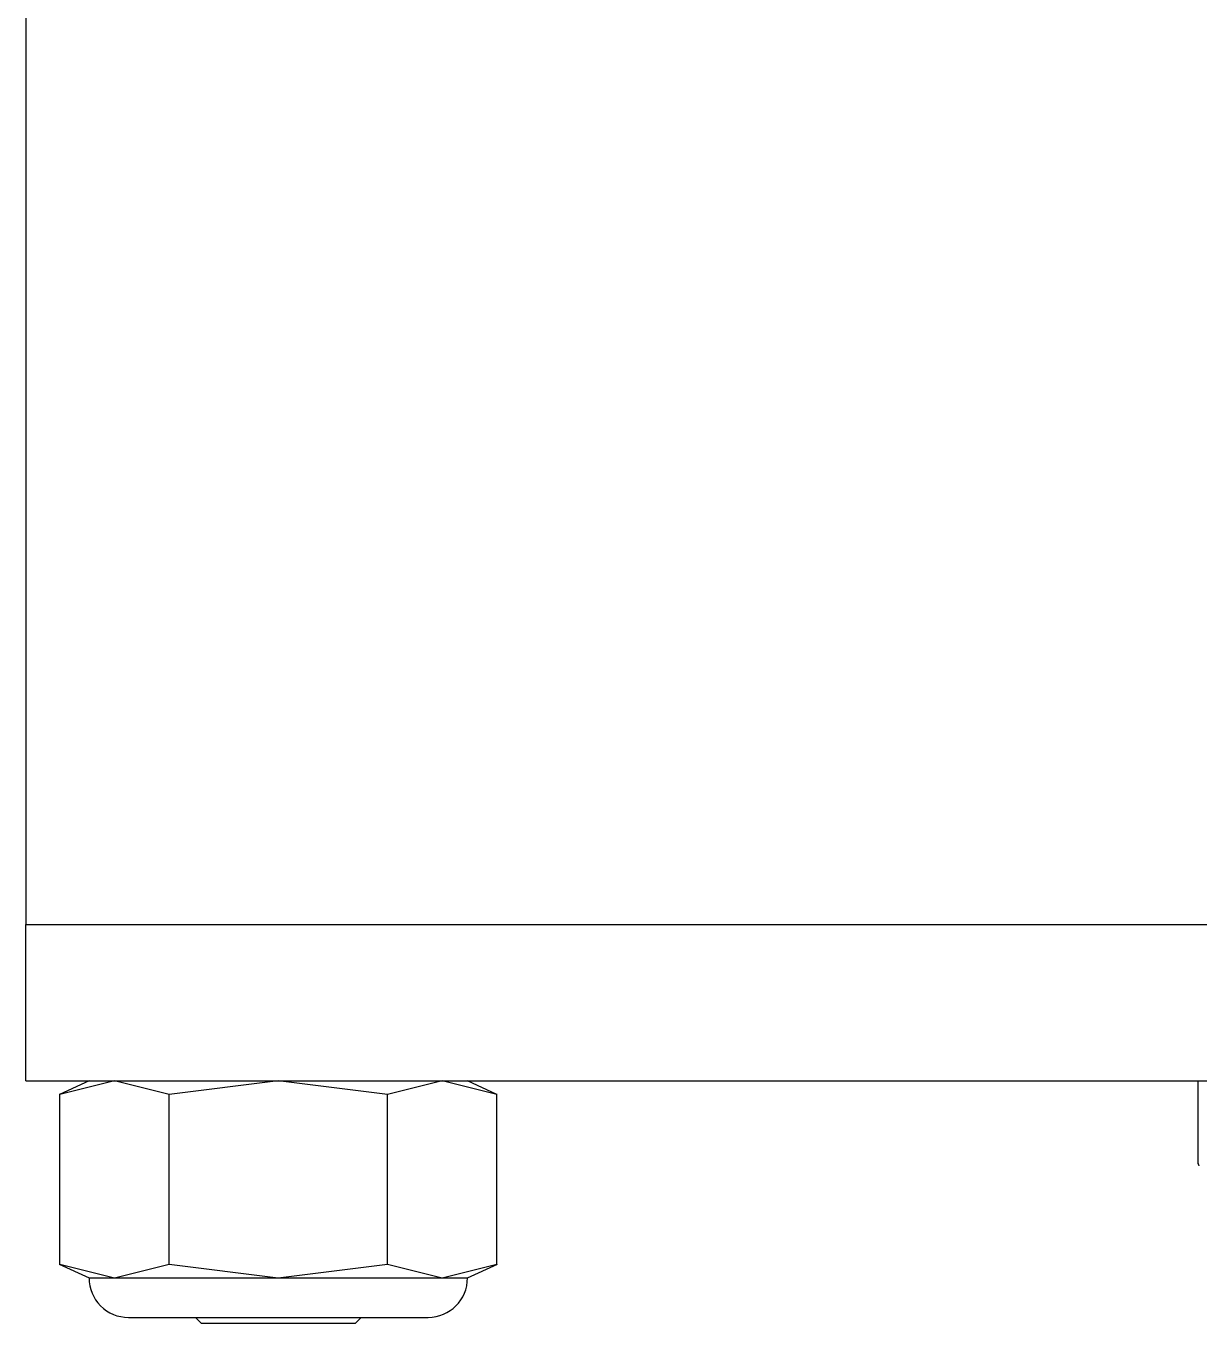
# Model space of a CAD drawing. Header units: inches. Extents: x 0 to 11, y 0 to 8.4.
# Drawn here: x 6.109 to 6.2059, y 3.4751 to 3.5822 of the extents above; entities that cross this region are included whole.
import ezdxf

# ---------------------------------------------------------------- set-up
doc = ezdxf.new("R2010")
doc.units = ezdxf.units.IN
doc.header["$MEASUREMENT"] = 0

msp = doc.modelspace()

# ---------------------------------------------------------------- linework, layer by layer
at = {"color": 7, "linetype": 'Continuous', "lineweight": 25}
for p, q in [((6.108999999999992, 3.759656367305351), (6.108999999999992, 3.507989700638684)), ((6.108999999999992, 3.507989700638684), (8.358999999999993, 3.507989700638684)), ((6.108999999999992, 3.495073033972017), (6.108999999999992, 3.507989700638684)), ((6.108999999999992, 3.495073033972017), (8.358999999999993, 3.495073033972017)), ((6.114208333333461, 3.495073033971961), (6.111781666452303, 3.493941460621486)), ((6.116301686399328, 3.495073033971961), (6.111791137421284, 3.493945877006853)), ((6.120812235377374, 3.493945877006853), (6.116301686399328, 3.495073033971961)), ((6.129833333333461, 3.495073033971961), (6.120812235377374, 3.493945877006853)), ((6.138854431289548, 3.493945877006853), (6.129833333333461, 3.495073033971961)), ((6.143364980267592, 3.495073033971961), (6.138854431289548, 3.493945877006853)), ((6.147875529245636, 3.493945877006853), (6.143364980267592, 3.495073033971961)), ((6.14788500021462, 3.493941460621486), (6.145458333333461, 3.495073033971961)), ((6.205770833333445, 3.493351794485284), (6.205770833333445, 3.495073033972017)), ((6.111781666452252, 3.493941460621554), (6.111752935319489, 3.493928063074319)), ((6.111791137421284, 3.479924149270403), (6.111791137421284, 3.493945877006853)), ((6.120812235377374, 3.479924149270403), (6.120812235377374, 3.493945877006853)), ((6.138854431289548, 3.479924149270403), (6.138854431289548, 3.493945877006853)), ((6.147875529245636, 3.479924149270404), (6.147875529245636, 3.493945877006853)), ((6.14791373134704, 3.493928063074319), (6.147885000214569, 3.493941460621418)), ((6.205770833333445, 3.488236087049505), (6.205770833333445, 3.493351794485284)), ((6.205847326904186, 3.488101891434594), (6.205770833333445, 3.488236087049505)), ((6.205770833333445, 3.488236087049505), (6.205770833333445, 3.488217208067397)), ((6.205770833333445, 3.488217208067397), (6.205847326904186, 3.488083012452486)), ((6.205854166666777, 3.488101891434594), (6.205847326904186, 3.488101891434594)), ((6.205854166666777, 3.488083012452486), (6.205847326904186, 3.488083012452486)), ((6.111747025434001, 3.47994471902789), (6.114208333333461, 3.478796992305295)), ((6.111791137421284, 3.479924149270403), (6.116301686399328, 3.478796992305295)), ((6.116301686399328, 3.478796992305295), (6.120812235377374, 3.479924149270403)), ((6.120812235377374, 3.479924149270403), (6.129833333333461, 3.478796992305294)), ((6.129833333333461, 3.478796992305294), (6.138854431289548, 3.479924149270403)), ((6.138854431289548, 3.479924149270403), (6.143364980267592, 3.478796992305295)), ((6.143364980267592, 3.478796992305295), (6.147875529245636, 3.479924149270404)), ((6.145458333333461, 3.478796992305295), (6.147919641232921, 3.47994471902789)), ((6.114208333333461, 3.478796992305295), (6.116301686399328, 3.478796992305295)), ((6.116301686399328, 3.478796992305295), (6.129833333333461, 3.478796992305294)), ((6.129833333333461, 3.478796992305294), (6.143364980267592, 3.478796992305295)), ((6.143364980267592, 3.478796992305295), (6.145458333333461, 3.478796992305295)), ((6.117463541666795, 3.475541783971961), (6.123648437500128, 3.475541783971961)), ((6.122997916666794, 3.475541783971961), (6.123466666666794, 3.475073033971961)), ((6.123466666666794, 3.475073033971961), (6.1243196382627, 3.475073033971961)), ((6.123648437500128, 3.475541783971961), (6.142203125000127, 3.475541783971961)), ((6.1243196382627, 3.475073033971961), (6.136200000000128, 3.475073033971961)), ((6.136200000000128, 3.475073033971961), (6.136668750000128, 3.475541783971961))]:
    msp.add_line(p, q, dxfattribs=at)
for centre, start, end in [((6.117463541666795, 3.478796992305295), 180, 270.0000000000008), ((6.142203125000127, 3.478796992305295), 270.0000000000008, 0)]:
    msp.add_arc(centre, 0.003255208333333925, start, end, dxfattribs=at)

doc.saveas('drawing.dxf')
